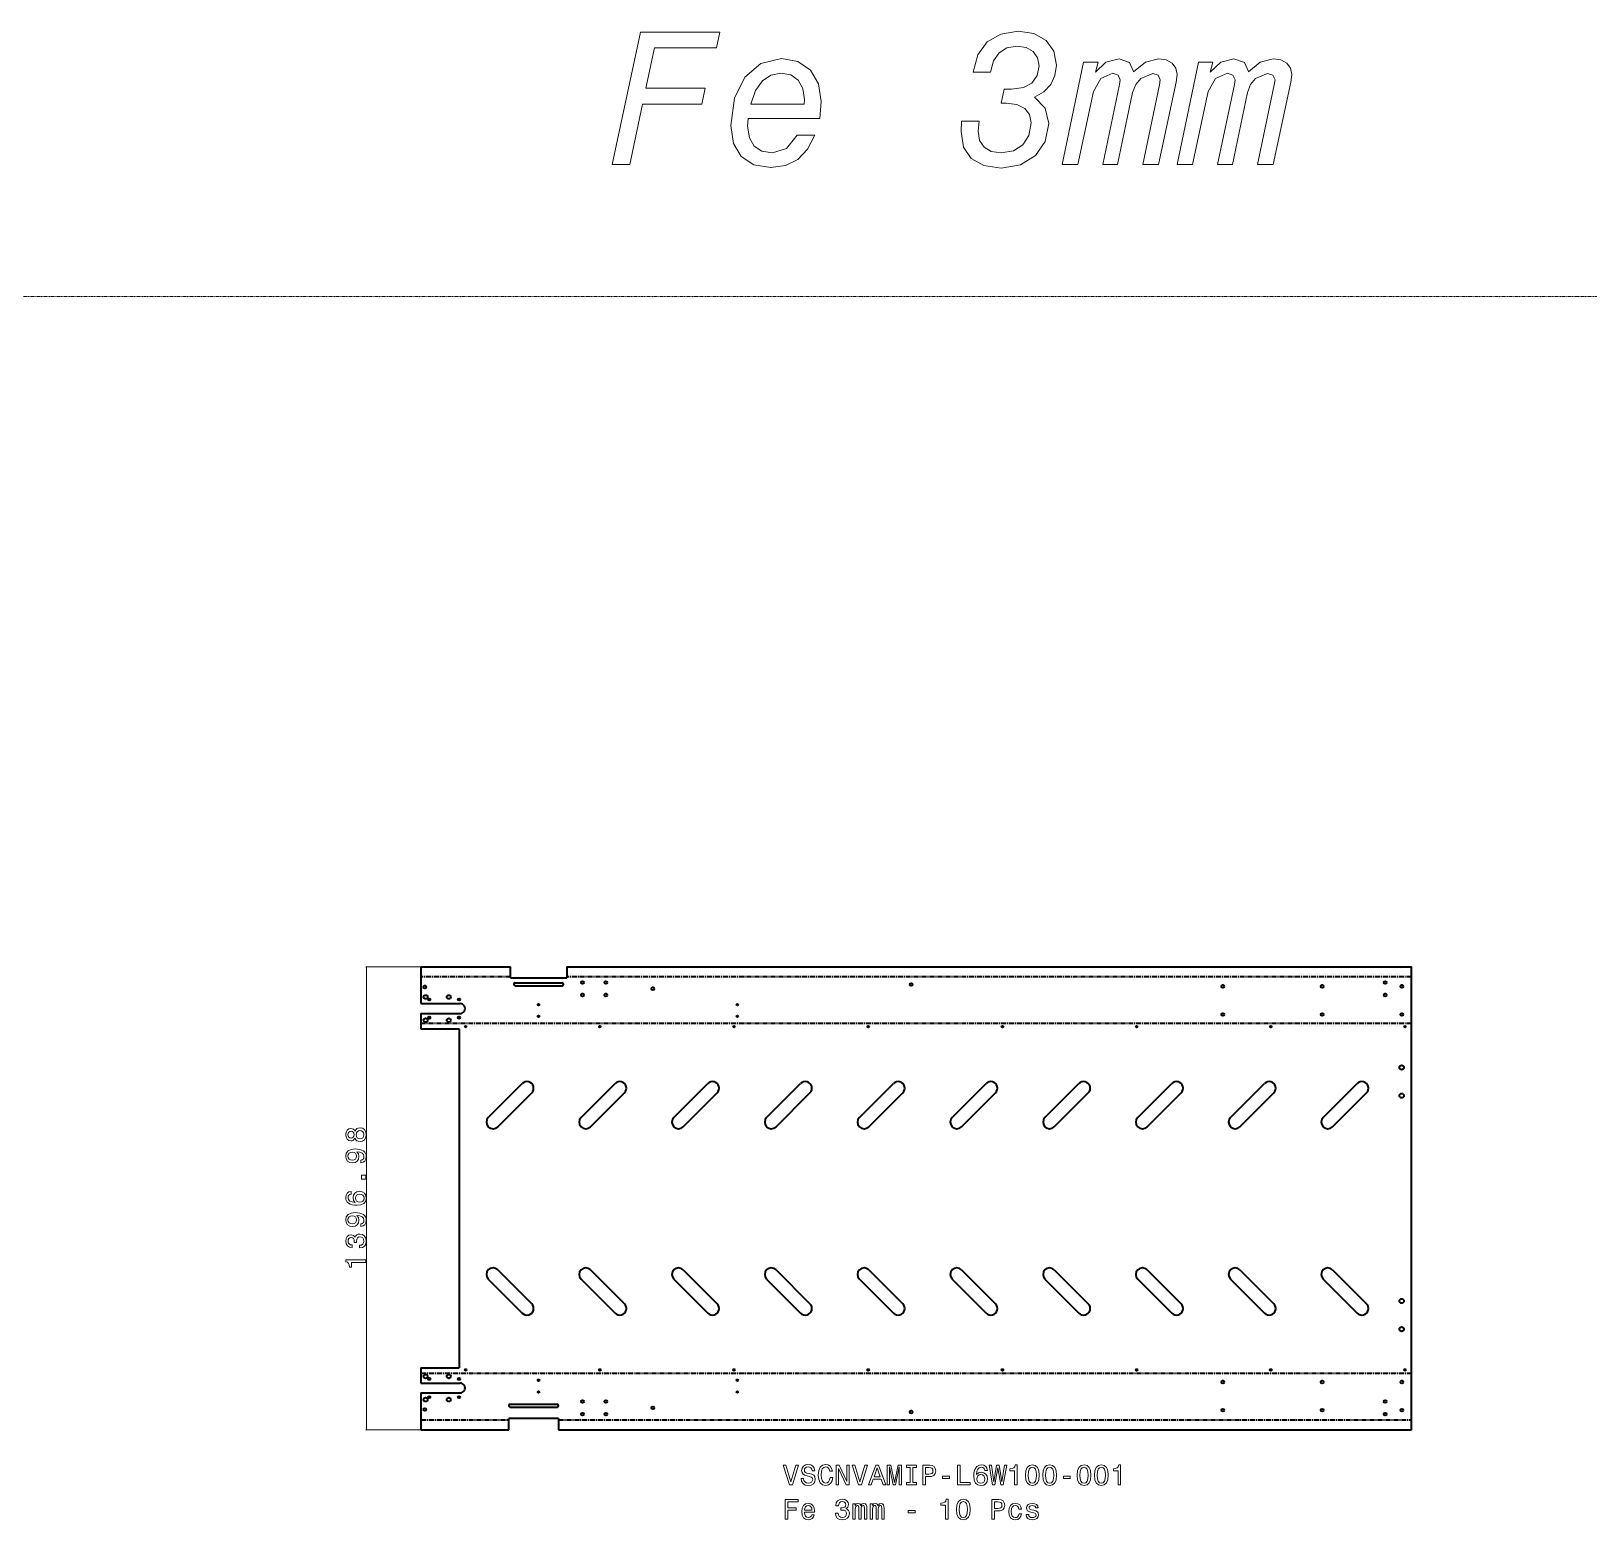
# Model space of a CAD drawing. Extents: x 5682 to 24487, y -4343 to 4272.
# Drawn here: x 10383 to 15085, y -392 to 4102 of the extents above; entities that cross this region are included whole.
import ezdxf

# ---------------------------------------------------------------- set-up
doc = ezdxf.new("R2010")
doc.units = 0
doc.linetypes.add('AXES', pattern=[24, 15, -3, 3, -3])
doc.linetypes.add('PHANTOM', pattern=[20, 10, -2, 2, -2, 2, -2])

msp = doc.modelspace()

# ---------------------------------------------------------------- linework, layer by layer
at = {"color": 7, "linetype": 'PHANTOM', "lineweight": 13}
msp.add_line((5681.879395, 3301.330566), (24487.339844, 3301.330566), dxfattribs=at)
at = {"color": 7, "lineweight": 13}
for p, q in [((11557.738281, 1277.328003), (11392.979492, 1277.328003)), ((11394.979492, -119.652466), (11394.979492, 1277.328003)), ((11557.738281, -119.652466), (11392.979492, -119.652466))]:
    msp.add_line(p, q, dxfattribs=at)
at = {"color": 7, "lineweight": 35}
for p, q in [((11559.738281, 1277.328003), (11829.738281, 1277.328003)), ((11559.738281, 1277.328003), (11559.738281, 1166.582886)), ((11829.738281, 1244.082886), (11829.738281, 1277.328003)), ((11999.738281, 1277.328003), (14549.738281, 1277.328003)), ((11999.738281, 1277.328003), (11999.738281, 1244.082886)), ((14549.738281, -119.652466), (14549.738281, 1277.328003)), ((11829.738281, 1244.082886), (11999.738281, 1244.082886)), ((11843.988281, 1229.082886), (11985.488281, 1229.082886)), ((11843.988281, 1220.582886), (11985.488281, 1220.582886)), ((11559.738281, 1166.582886), (11677.738281, 1166.582886)), ((11559.738281, 1136.582886), (11677.738281, 1136.582886)), ((11559.738281, 1136.582886), (11559.738281, 1090.837769)), ((11559.738281, 1090.837769), (11674.738281, 1090.837769)), ((11674.738281, 1090.837769), (11674.738281, 66.837799)), ((11763.06543, 822.979919), (11865.595703, 925.510437)), ((11791.349609, 794.695679), (11893.880859, 897.226135)), ((12043.06543, 822.979919), (12145.595703, 925.510437)), ((12071.349609, 794.695679), (12173.880859, 897.226135)), ((12323.06543, 822.979919), (12425.595703, 925.510437)), ((12351.349609, 794.695679), (12453.880859, 897.226135)), ((12603.06543, 822.979919), (12705.595703, 925.510437)), ((12631.349609, 794.695679), (12733.880859, 897.226135)), ((12883.06543, 822.979919), (12985.595703, 925.510437)), ((12911.349609, 794.695679), (13013.880859, 897.226135)), ((13163.06543, 822.979919), (13265.595703, 925.510437)), ((13191.349609, 794.695679), (13293.880859, 897.226135)), ((13443.06543, 822.979919), (13545.595703, 925.510437)), ((13471.349609, 794.695679), (13573.880859, 897.226135)), ((13723.06543, 822.979919), (13825.595703, 925.510437)), ((13751.349609, 794.695679), (13853.880859, 897.226135)), ((14003.06543, 822.979919), (14105.595703, 925.510437)), ((14031.349609, 794.695679), (14133.880859, 897.226135)), ((14283.06543, 822.979919), (14385.595703, 925.510437)), ((14311.349609, 794.695679), (14413.880859, 897.226135)), ((11763.06543, 334.695648), (11865.595703, 232.165161)), ((11791.349609, 362.979919), (11893.880859, 260.449432)), ((12043.06543, 334.695648), (12145.595703, 232.165161)), ((12071.349609, 362.979919), (12173.880859, 260.449432)), ((12323.06543, 334.695648), (12425.595703, 232.165161)), ((12351.349609, 362.979919), (12453.880859, 260.449432)), ((12603.06543, 334.695648), (12705.595703, 232.165161)), ((12631.349609, 362.979919), (12733.880859, 260.449432)), ((12883.06543, 334.695648), (12985.595703, 232.165161)), ((12911.349609, 362.979919), (13013.880859, 260.449432)), ((13163.06543, 334.695648), (13265.595703, 232.165161)), ((13191.349609, 362.979919), (13293.880859, 260.449432)), ((13443.06543, 334.695648), (13545.595703, 232.165161)), ((13471.349609, 362.979919), (13573.880859, 260.449432)), ((13723.06543, 334.695648), (13825.595703, 232.165161)), ((13751.349609, 362.979919), (13853.880859, 260.449432)), ((14003.06543, 334.695648), (14105.595703, 232.165161)), ((14031.349609, 362.979919), (14133.880859, 260.449432)), ((14283.06543, 334.695648), (14385.595703, 232.165161)), ((14311.349609, 362.979919), (14413.880859, 260.449432)), ((11559.738281, 66.837799), (11674.738281, 66.837799)), ((11559.738281, 66.837799), (11559.738281, 21.092667)), ((11559.738281, 21.092667), (11677.738281, 21.092667)), ((11559.738281, -8.907333), (11677.738281, -8.907333)), ((11559.738281, -8.907333), (11559.738281, -119.652466)), ((11828.988281, -42.907337), (11970.488281, -42.907337)), ((11824.738281, -119.652466), (11824.738281, -86.407333)), ((11974.738281, -86.407333), (11824.738281, -86.407333)), ((11828.988281, -51.407337), (11970.488281, -51.407337)), ((11974.738281, -86.407333), (11974.738281, -119.652466)), ((11559.738281, -119.652466), (11824.738281, -119.652466)), ((11974.738281, -119.652466), (14549.738281, -119.652466))]:
    msp.add_line(p, q, dxfattribs=at)
at = {"color": 1, "linetype": 'AXES', "lineweight": 35}
for p, q in [((11829.738281, 1247.205444), (11559.738281, 1247.205444)), ((14549.738281, 1247.205444), (11999.738281, 1247.205444)), ((14549.738281, 1106.960327), (11559.738281, 1106.960327)), ((11559.738281, 50.715225), (14549.738281, 50.715225)), ((11559.738281, -89.5299), (11824.738281, -89.5299)), ((11974.738281, -89.5299), (14549.738281, -89.5299))]:
    msp.add_line(p, q, dxfattribs=at)
at = {"color": 7, "lineweight": 13}
for points in [[(12137.033203, 3700.149902), (12189.982422, 3700.149902), (12228.543945, 3882.020508), (12407.537109, 3882.020508), (12417.896484, 3930.365723), (12238.90332, 3930.365723), (12264.802734, 4051.804688), (12451.853516, 4051.804688), (12462.212891, 4099.574219), (12222.212891, 4099.574219)], [(13191.421875, 3830.797363), (13189.695313, 3799.142822), (13197.176758, 3752.523926), (13220.774414, 3717.991699), (13258.759766, 3696.696777), (13311.133789, 3688.63916), (13369.263672, 3698.998779), (13414.730469, 3726.624756), (13444.083008, 3769.2146), (13455.018555, 3823.31543), (13444.083008, 3869.934082), (13411.853516, 3903.31543), (13440.054688, 3919.43042), (13460.774414, 3941.301025), (13472.860352, 3968.351318), (13477.464844, 4000.006104), (13469.407227, 4042.020508), (13446.385742, 4074.250732), (13409.550781, 4094.969971), (13361.78125, 4102.452148), (13309.982422, 4093.818848), (13269.119141, 4070.221924), (13240.917969, 4031.085205), (13226.529297, 3978.135498), (13278.90332, 3978.135498), (13288.112305, 4012.667969), (13304.802734, 4037.416016), (13328.400391, 4052.380127), (13359.479492, 4057.560059), (13386.529297, 4052.955566), (13407.249023, 4040.869385), (13420.486328, 4021.876465), (13425.09082, 3997.703857), (13419.334961, 3968.351318), (13403.795898, 3945.905273), (13377.896484, 3932.092285), (13342.212891, 3927.488037), (13319.766602, 3927.488037), (13310.558594, 3884.898193), (13325.522461, 3885.473633), (13357.751953, 3881.444824), (13381.924805, 3869.358643), (13396.313477, 3850.941162), (13401.493164, 3825.617432), (13394.586914, 3787.631836), (13376.745117, 3759.43042), (13347.96875, 3741.013184), (13311.133789, 3734.682373), (13281.206055, 3738.710938), (13259.334961, 3751.948486), (13245.522461, 3772.092285), (13241.493164, 3800.293701), (13244.371094, 3830.797363)], [(12547.392578, 3838.279297), (12763.795898, 3838.279297), (12767.824219, 3890.077881), (12759.191406, 3943.603027), (12735.018555, 3984.466553), (12697.033203, 4010.365723), (12647.537109, 4019.574463), (12585.378906, 4004.610352), (12537.033203, 3963.74707), (12505.954102, 3899.862061), (12495.018555, 3817.560059), (12503.076172, 3763.459229), (12526.673828, 3723.74707), (12564.083008, 3698.998779), (12615.306641, 3690.365723), (12659.623047, 3697.272217), (12697.033203, 3715.114014), (12726.385742, 3746.193115), (12748.255859, 3788.782959), (12694.730469, 3788.782959), (12662.500977, 3747.919678), (12620.486328, 3734.682373), (12588.832031, 3739.862061), (12565.810547, 3755.401611), (12550.845703, 3780.725342), (12545.666016, 3815.257813)], [(13559.766602, 4009.2146), (13495.306641, 3700.149902), (13541.924805, 3700.149902), (13589.119141, 3920.006104), (13611.56543, 3959.142822), (13647.824219, 3975.257813), (13663.939453, 3969.502441), (13670.270508, 3955.114014), (13668.543945, 3941.876465), (13617.320313, 3700.149902), (13662.212891, 3700.149902), (13707.680664, 3917.128418), (13716.888672, 3941.876465), (13732.428711, 3959.718262), (13768.6875, 3974.682373), (13784.802734, 3969.502441), (13791.133789, 3955.689453), (13788.832031, 3940.725342), (13738.18457, 3700.149902), (13785.378906, 3700.149902), (13838.90332, 3948.782959), (13841.78125, 3971.804688), (13837.75293, 3990.797363), (13826.817383, 4005.761475), (13808.975586, 4015.545654), (13785.378906, 4018.998779), (13746.242188, 4008.63916), (13710.558594, 3979.286621), (13710.558594, 3980.437744), (13698.47168, 4008.063477), (13666.817383, 4018.42334), (13627.105469, 4008.63916), (13595.450195, 3978.710938), (13603.507813, 4009.2146)], [(13906.242188, 4009.2146), (13841.78125, 3700.149902), (13888.400391, 3700.149902), (13935.59375, 3920.006104), (13958.040039, 3959.142822), (13994.298828, 3975.257813), (14010.414063, 3969.502441), (14016.745117, 3955.114014), (14015.018555, 3941.876465), (13963.795898, 3700.149902), (14008.6875, 3700.149902), (14054.155273, 3917.128418), (14063.364258, 3941.876465), (14078.90332, 3959.718262), (14115.162109, 3974.682373), (14131.277344, 3969.502441), (14137.608398, 3955.689453), (14135.306641, 3940.725342), (14084.65918, 3700.149902), (14131.853516, 3700.149902), (14185.378906, 3948.782959), (14188.255859, 3971.804688), (14184.227539, 3990.797363), (14173.291992, 4005.761475), (14155.450195, 4015.545654), (14131.853516, 4018.998779), (14092.716797, 4008.63916), (14057.033203, 3979.286621), (14057.033203, 3980.437744), (14044.947266, 4008.063477), (14013.291992, 4018.42334), (13973.580078, 4008.63916), (13941.924805, 3978.710938), (13949.982422, 4009.2146)], [(12554.875, 3882.020508), (12569.838867, 3922.883789), (12590.558594, 3952.236328), (12615.881836, 3969.502441), (12646.385742, 3975.833496), (12675.738281, 3970.077881), (12698.18457, 3954.53833), (12711.99707, 3929.2146), (12717.176758, 3895.833252), (12716.601563, 3882.020508)], [(11360.645508, 760.255859), (11363.066406, 755.846619), (11366.438477, 752.820679), (11370.674805, 750.91864), (11375.775391, 750.313477), (11383.469727, 751.696777), (11389.435547, 755.673706), (11393.239258, 762.157837), (11394.708984, 770.976318), (11393.239258, 779.708313), (11389.435547, 786.192444), (11383.469727, 790.169373), (11375.775391, 791.639099), (11370.674805, 790.94751), (11366.438477, 789.131897), (11363.066406, 786.019531), (11360.645508, 781.696777), (11358.570313, 785.154968), (11355.717773, 787.575745), (11352.259766, 789.045471), (11348.023438, 789.564209), (11341.884766, 788.180908), (11336.957031, 784.549805), (11333.757813, 778.670837), (11332.547852, 770.976318), (11333.757813, 763.195313), (11336.957031, 757.316345), (11341.884766, 753.598755), (11348.023438, 752.301941), (11352.259766, 752.734253), (11355.717773, 754.203979)], [(11348.714844, 760.515198), (11344.911133, 761.206848), (11341.97168, 763.281799), (11340.155273, 766.567078), (11339.463867, 770.976318), (11340.155273, 775.299072), (11341.97168, 778.584351), (11344.911133, 780.659302), (11348.714844, 781.437378), (11352.605469, 780.659302), (11355.630859, 778.584351), (11357.619141, 775.299072), (11358.224609, 770.976318), (11357.533203, 766.567078), (11355.630859, 763.281799), (11352.605469, 761.206848)], [(11375.602539, 758.613159), (11371.020508, 759.391296), (11367.561523, 761.898499), (11365.314453, 765.789001), (11364.536133, 770.976318), (11365.314453, 776.077148), (11367.561523, 779.967651), (11371.020508, 782.474854), (11375.602539, 783.339417), (11380.530273, 782.474854), (11384.248047, 779.967651), (11386.668945, 776.077148), (11387.446289, 770.976318), (11386.668945, 765.789001), (11384.248047, 761.898499), (11380.530273, 759.391296)], [(11378.109375, 686.180908), (11384.939453, 687.477722), (11390.212891, 691.195313), (11393.499023, 697.07428), (11394.708984, 704.855225), (11394.103516, 709.956116), (11392.547852, 714.538208), (11389.867188, 718.428711), (11386.063477, 721.71405), (11381.308594, 724.307678), (11375.429688, 726.209717), (11368.685547, 727.333618), (11360.905273, 727.765869), (11348.714844, 726.296143), (11339.80957, 722.059814), (11334.449219, 715.316345), (11332.547852, 706.065613), (11334.103516, 697.592957), (11338.253906, 691.195313), (11344.651367, 687.04541), (11352.691406, 685.66217), (11360.991211, 687.04541), (11367.302734, 691.108826), (11371.279297, 697.160706), (11372.576172, 704.855225), (11370.933594, 712.982056), (11365.918945, 719.120361), (11375.515625, 717.737061), (11382.345703, 714.97052), (11386.40918, 710.734192), (11387.706055, 704.941711), (11387.100586, 700.445984), (11385.199219, 697.160706), (11382.172852, 694.999329), (11378.109375, 694.134766)], [(11352.605469, 694.04834), (11347.245117, 694.912842), (11343.008789, 697.333618), (11340.328125, 701.137634), (11339.37793, 706.065613), (11340.328125, 711.166443), (11343.008789, 715.056946), (11347.158203, 717.477722), (11352.518555, 718.428711), (11357.96582, 717.477722), (11362.029297, 715.056946), (11364.536133, 711.080017), (11365.400391, 705.806213), (11364.536133, 701.051208), (11362.029297, 697.333618), (11358.051758, 694.912842)], [(11392.979492, 636.918579), (11392.979492, 648.849426), (11380.097656, 648.849426), (11380.097656, 636.918579)], [(11349.147461, 599.587158), (11342.144531, 597.944519), (11336.957031, 594.140442), (11333.671875, 588.261475), (11332.547852, 580.653442), (11333.152344, 575.552551), (11334.794922, 571.143372), (11337.475586, 567.252869), (11341.279297, 563.967529), (11346.03418, 561.373901), (11351.827148, 559.471863), (11358.657227, 558.261536), (11366.351563, 557.91571), (11378.62793, 559.29895), (11387.533203, 563.535278), (11392.893555, 570.365234), (11394.708984, 579.702454), (11393.152344, 588.088623), (11389.089844, 594.486267), (11382.691406, 598.636169), (11374.564453, 600.105896), (11366.351563, 598.636169), (11360.040039, 594.65918), (11356.063477, 588.520874), (11354.679688, 580.912781), (11356.40918, 572.699524), (11361.336914, 566.561218), (11351.827148, 567.858032), (11344.99707, 570.624634), (11340.933594, 574.860901), (11339.550781, 580.739868), (11340.242188, 585.062683), (11342.057617, 588.347961), (11345.083984, 590.509338), (11349.147461, 591.63324)], [(11374.651367, 591.719727), (11380.097656, 590.768738), (11384.248047, 588.347961), (11387.014648, 584.457458), (11387.878906, 579.615967), (11387.014648, 574.515137), (11384.333984, 570.624634), (11380.18457, 568.117432), (11374.738281, 567.339294), (11369.37793, 568.203857), (11365.314453, 570.624634), (11362.720703, 574.601563), (11361.769531, 579.961792), (11362.720703, 584.630371), (11365.227539, 588.347961), (11369.291016, 590.768738)], [(11378.109375, 494.04248), (11384.939453, 495.339294), (11390.212891, 499.056885), (11393.499023, 504.935852), (11394.708984, 512.716797), (11394.103516, 517.817688), (11392.547852, 522.39978), (11389.867188, 526.290283), (11386.063477, 529.575623), (11381.308594, 532.16925), (11375.429688, 534.071289), (11368.685547, 535.19519), (11360.905273, 535.627441), (11348.714844, 534.157715), (11339.80957, 529.921387), (11334.449219, 523.177917), (11332.547852, 513.927185), (11334.103516, 505.454529), (11338.253906, 499.056885), (11344.651367, 494.906982), (11352.691406, 493.523743), (11360.991211, 494.906982), (11367.302734, 498.970398), (11371.279297, 505.022278), (11372.576172, 512.716797), (11370.933594, 520.843628), (11365.918945, 526.981934), (11375.515625, 525.598633), (11382.345703, 522.832092), (11386.40918, 518.595764), (11387.706055, 512.803284), (11387.100586, 508.307556), (11385.199219, 505.022278), (11382.172852, 502.860901), (11378.109375, 501.996338)], [(11352.605469, 501.909912), (11347.245117, 502.774414), (11343.008789, 505.19519), (11340.328125, 508.999207), (11339.37793, 513.927185), (11340.328125, 519.028015), (11343.008789, 522.918518), (11347.158203, 525.339294), (11352.518555, 526.290283), (11357.96582, 525.339294), (11362.029297, 522.918518), (11364.536133, 518.941589), (11365.400391, 513.667786), (11364.536133, 508.912781), (11362.029297, 505.19519), (11358.051758, 502.774414)], [(11374.132813, 428.958862), (11374.738281, 428.958862), (11383.037109, 430.342102), (11389.262695, 434.405518), (11393.239258, 440.803223), (11394.708984, 449.275818), (11393.239258, 458.267212), (11389.435547, 465.010742), (11383.383789, 469.333496), (11375.602539, 470.889709), (11370.501953, 470.198059), (11366.351563, 468.296021), (11363.152344, 465.183655), (11360.818359, 461.033752), (11356.150391, 466.653381), (11348.714844, 468.641846), (11341.97168, 467.345032), (11336.870117, 463.627441), (11333.671875, 457.575562), (11332.547852, 449.275818), (11333.930664, 441.494873), (11337.735352, 435.52948), (11343.787109, 431.638977), (11351.827148, 430.342102), (11352.432617, 430.342102), (11352.432617, 438.036682), (11346.899414, 438.728271), (11342.921875, 440.976135), (11340.501953, 444.607239), (11339.636719, 449.70813), (11340.328125, 454.203796), (11342.144531, 457.489075), (11345.083984, 459.4776), (11349.060547, 460.255676), (11353.296875, 459.4776), (11356.150391, 457.402649), (11357.878906, 453.771545), (11358.397461, 448.843567), (11358.311523, 445.471802), (11365.141602, 445.471802), (11364.96875, 449.70813), (11365.746094, 455.154785), (11367.821289, 459.218201), (11371.193359, 461.638977), (11375.602539, 462.50354), (11380.617188, 461.55249), (11384.333984, 459.045288), (11386.668945, 455.068359), (11387.446289, 449.794556), (11386.582031, 444.3479), (11383.988281, 440.370972), (11379.838867, 437.86377), (11374.132813, 436.91272)], [(11392.979492, 385.14325), (11392.979492, 393.010681), (11332.547852, 393.010681), (11332.547852, 387.131714), (11337.821289, 385.575531), (11341.366211, 382.463135), (11343.441406, 377.708099), (11344.132813, 371.137482), (11350.270508, 371.137482), (11350.270508, 385.14325)], [(12691.40918, -226.433075), (12676.366211, -277.528168), (12660.890625, -226.433075), (12652.676758, -226.433075), (12672.042969, -286.519531), (12680.688477, -286.519531), (12699.62207, -226.433075)], [(12714.751953, -266.721252), (12706.884766, -266.721252), (12708.613281, -275.885529), (12712.936523, -282.629028), (12719.59375, -286.692444), (12728.584961, -288.16217), (12737.490234, -286.7789), (12744.146484, -282.974854), (12748.382813, -277.00946), (12749.939453, -269.141998), (12748.642578, -262.052673), (12745.011719, -257.470551), (12739.132813, -254.444611), (12731.264648, -252.196762), (12724.521484, -250.554108), (12720.112305, -248.6521), (12717.605469, -245.885529), (12716.827148, -241.562759), (12717.605469, -237.672272), (12719.852539, -234.732788), (12723.311523, -232.744324), (12728.066406, -232.052673), (12732.907227, -232.917221), (12736.711914, -235.251526), (12739.21875, -239.142014), (12740.429688, -244.415787), (12748.296875, -244.415787), (12748.296875, -244.242874), (12746.913086, -236.116074), (12742.849609, -230.064209), (12736.452148, -226.260162), (12727.806641, -224.963333), (12720.025391, -226.260162), (12713.973633, -229.891296), (12710.083008, -235.510895), (12708.700195, -242.773132), (12709.824219, -249.257278), (12713.109375, -253.666504), (12718.296875, -256.605988), (12725.385742, -258.853821), (12732.388672, -260.842285), (12737.663086, -262.744324), (12740.861328, -265.510895), (12741.985352, -270.006561), (12740.948242, -274.588684), (12738.267578, -278.046906), (12734.204102, -280.208282), (12728.930664, -280.899933), (12723.051758, -279.948914), (12718.555664, -277.182343), (12715.703125, -272.686676)], [(12794.463867, -264.21405), (12792.734375, -271.476318), (12789.881836, -276.663635), (12785.904297, -279.862457), (12781.236328, -280.899933), (12775.616211, -279.34375), (12771.207031, -274.67514), (12768.267578, -267.067078), (12767.316406, -256.519531), (12768.267578, -246.058441), (12771.121094, -238.363907), (12775.530273, -233.695328), (12781.236328, -232.052673), (12785.385742, -232.917221), (12788.930664, -235.337982), (12791.697266, -239.22847), (12793.599609, -244.588699), (12801.8125, -244.588699), (12799.21875, -236.375443), (12794.723633, -230.150665), (12788.584961, -226.260162), (12781.236328, -224.876877), (12772.072266, -227.038269), (12765.069336, -233.090134), (12760.573242, -243.032501), (12759.017578, -256.519531), (12760.573242, -270.006561), (12765.069336, -279.948914), (12772.072266, -286.08725), (12781.236328, -288.16217), (12789.276367, -286.519531), (12795.760742, -281.937408), (12800.342773, -274.415771), (12802.763672, -264.21405)], [(12812.791992, -286.519531), (12819.967773, -286.519531), (12819.967773, -237.326447), (12842.964844, -286.519531), (12852.21582, -286.519531), (12852.21582, -226.519531), (12844.954102, -226.519531), (12844.954102, -275.712616), (12822.21582, -226.519531), (12812.791992, -226.519531)], [(12899.59375, -226.433075), (12884.549805, -277.528168), (12869.075195, -226.433075), (12860.861328, -226.433075), (12880.227539, -286.519531), (12888.873047, -286.519531), (12907.806641, -226.433075)], [(12910.313477, -286.519531), (12918.267578, -286.519531), (12924.579102, -268.882629), (12948.527344, -268.882629), (12954.838867, -286.519531), (12962.964844, -286.519531), (12941.005859, -226.433075), (12932.1875, -226.433075)], [(12967.02832, -286.519531), (12973.685547, -286.519531), (12973.685547, -232.052673), (12984.924805, -286.519531), (12992.360352, -286.519531), (13003.512695, -232.052673), (13003.512695, -286.519531), (13010.255859, -286.519531), (13010.255859, -226.519531), (12999.708984, -226.519531), (12988.642578, -279.430206), (12977.663086, -226.519531), (12967.02832, -226.519531)], [(13036.711914, -279.257294), (13025.645508, -279.257294), (13025.645508, -286.519531), (13055.731445, -286.519531), (13055.731445, -279.257294), (13044.666016, -279.257294), (13044.666016, -233.781784), (13055.731445, -233.781784), (13055.731445, -226.519531), (13025.645508, -226.519531), (13025.645508, -233.781784), (13036.711914, -233.781784)], [(13074.492188, -286.519531), (13082.446289, -286.519531), (13082.446289, -261.18811), (13091.264648, -261.18811), (13100.169922, -260.755829), (13107.258789, -257.729919), (13111.841797, -251.850952), (13113.397461, -243.810593), (13112.1875, -236.375443), (13108.728516, -230.928757), (13103.022461, -227.643448), (13095.242188, -226.519531), (13074.492188, -226.519531)], [(13093.080078, -233.86824), (13098.267578, -234.386963), (13102.072266, -236.029617), (13104.319336, -239.055557), (13105.097656, -243.810593), (13104.233398, -248.825012), (13101.899414, -251.850952), (13097.921875, -253.407135), (13092.475586, -253.839417), (13082.446289, -253.839417), (13082.446289, -233.86824)], [(13179.276367, -286.519531), (13217.835938, -286.519531), (13217.835938, -279.257294), (13187.230469, -279.257294), (13187.230469, -226.519531), (13179.276367, -226.519531)], [(13269.62207, -242.686676), (13267.979492, -235.683792), (13264.175781, -230.496475), (13258.296875, -227.211182), (13250.688477, -226.08725), (13245.587891, -226.692444), (13241.178711, -228.335098), (13237.288086, -231.015213), (13234.00293, -234.819244), (13231.40918, -239.57428), (13229.506836, -245.366791), (13228.296875, -252.196762), (13227.951172, -259.891296), (13229.333984, -272.167938), (13233.570313, -281.072845), (13240.400391, -286.433075), (13249.737305, -288.248627), (13258.124023, -286.692444), (13264.521484, -282.629028), (13268.670898, -276.231354), (13270.140625, -268.104553), (13268.670898, -259.891296), (13264.694336, -253.580048), (13258.555664, -249.603104), (13250.948242, -248.219818), (13242.734375, -249.948929), (13236.59668, -254.876877), (13237.893555, -245.366791), (13240.660156, -238.536819), (13244.896484, -234.473419), (13250.775391, -233.090134), (13255.097656, -233.781784), (13258.382813, -235.597351), (13260.544922, -238.623276), (13261.667969, -242.686676)], [(13284.579102, -286.519531), (13292.1875, -286.519531), (13300.833008, -234.473419), (13309.737305, -286.519531), (13317, -286.519531), (13327.546875, -226.433075), (13320.630859, -226.433075), (13313.195313, -277.528168), (13304.636719, -226.433075), (13297.115234, -226.433075), (13288.728516, -277.528168), (13281.293945, -226.433075), (13274.204102, -226.433075)], [(13351.40918, -286.519531), (13359.276367, -286.519531), (13359.276367, -226.08725), (13353.397461, -226.08725), (13351.84082, -231.361023), (13348.728516, -234.905701), (13343.973633, -236.980621), (13337.40332, -237.672272), (13337.40332, -243.810593), (13351.40918, -243.810593)], [(13384.175781, -257.211182), (13385.472656, -270.784668), (13389.536133, -280.467651), (13396.019531, -286.346619), (13405.011719, -288.248627), (13413.916016, -286.346619), (13420.400391, -280.467651), (13424.376953, -270.784668), (13425.760742, -257.211182), (13424.376953, -243.724152), (13422.734375, -238.363907), (13420.400391, -233.954681), (13413.916016, -228.075729), (13405.011719, -226.08725), (13396.019531, -228.075729), (13389.536133, -234.041138), (13385.472656, -243.724152)], [(13392.475586, -257.211182), (13393.166992, -246.750076), (13395.328125, -239.22847), (13399.21875, -234.819244), (13405.011719, -233.263046), (13410.716797, -234.819244), (13414.607422, -239.22847), (13416.769531, -246.750076), (13417.460938, -257.211182), (13416.769531, -267.758728), (13414.607422, -275.280334), (13410.716797, -279.689575), (13405.011719, -281.159302), (13399.21875, -279.689575), (13395.328125, -275.280334), (13393.166992, -267.758728)], [(13436.22168, -257.211182), (13437.518555, -270.784668), (13441.582031, -280.467651), (13448.066406, -286.346619), (13457.057617, -288.248627), (13465.961914, -286.346619), (13472.446289, -280.467651), (13476.422852, -270.784668), (13477.806641, -257.211182), (13476.422852, -243.724152), (13474.780273, -238.363907), (13472.446289, -233.954681), (13465.961914, -228.075729), (13457.057617, -226.08725), (13448.066406, -228.075729), (13441.582031, -234.041138), (13437.518555, -243.724152)], [(13444.521484, -257.211182), (13445.212891, -246.750076), (13447.374023, -239.22847), (13451.264648, -234.819244), (13457.057617, -233.263046), (13462.763672, -234.819244), (13466.654297, -239.22847), (13468.81543, -246.750076), (13469.506836, -257.211182), (13468.81543, -267.758728), (13466.654297, -275.280334), (13462.763672, -279.689575), (13457.057617, -281.159302), (13451.264648, -279.689575), (13447.374023, -275.280334), (13445.212891, -267.758728)], [(13540.313477, -257.211182), (13541.610352, -270.784668), (13545.673828, -280.467651), (13552.158203, -286.346619), (13561.149414, -288.248627), (13570.054688, -286.346619), (13576.538086, -280.467651), (13580.515625, -270.784668), (13581.898438, -257.211182), (13580.515625, -243.724152), (13578.873047, -238.363907), (13576.538086, -233.954681), (13570.054688, -228.075729), (13561.149414, -226.08725), (13552.158203, -228.075729), (13545.673828, -234.041138), (13541.610352, -243.724152)], [(13548.613281, -257.211182), (13549.304688, -246.750076), (13551.466797, -239.22847), (13555.357422, -234.819244), (13561.149414, -233.263046), (13566.855469, -234.819244), (13570.746094, -239.22847), (13572.907227, -246.750076), (13573.598633, -257.211182), (13572.907227, -267.758728), (13570.746094, -275.280334), (13566.855469, -279.689575), (13561.149414, -281.159302), (13555.357422, -279.689575), (13551.466797, -275.280334), (13549.304688, -267.758728)], [(13592.359375, -257.211182), (13593.65625, -270.784668), (13597.719727, -280.467651), (13604.204102, -286.346619), (13613.195313, -288.248627), (13622.100586, -286.346619), (13628.584961, -280.467651), (13632.561523, -270.784668), (13633.945313, -257.211182), (13632.561523, -243.724152), (13630.918945, -238.363907), (13628.584961, -233.954681), (13622.100586, -228.075729), (13613.195313, -226.08725), (13604.204102, -228.075729), (13597.719727, -234.041138), (13593.65625, -243.724152)], [(13600.65918, -257.211182), (13601.351563, -246.750076), (13603.512695, -239.22847), (13607.40332, -234.819244), (13613.195313, -233.263046), (13618.901367, -234.819244), (13622.791992, -239.22847), (13624.953125, -246.750076), (13625.645508, -257.211182), (13624.953125, -267.758728), (13622.791992, -275.280334), (13618.901367, -279.689575), (13613.195313, -281.159302), (13607.40332, -279.689575), (13603.512695, -275.280334), (13601.351563, -267.758728)], [(13663.685547, -286.519531), (13671.552734, -286.519531), (13671.552734, -226.08725), (13665.673828, -226.08725), (13664.117188, -231.361023), (13661.004883, -234.905701), (13656.25, -236.980621), (13649.679688, -237.672272), (13649.679688, -243.810593), (13663.685547, -243.810593)], [(12927.345703, -261.533936), (12936.59668, -235.078613), (12945.84668, -261.533936)], [(13134.319336, -266.721252), (13155.242188, -266.721252), (13155.242188, -259.891296), (13134.319336, -259.891296)], [(13261.754883, -268.19101), (13260.803711, -273.637695), (13258.382813, -277.787537), (13254.492188, -280.554108), (13249.651367, -281.418671), (13244.549805, -280.554108), (13240.660156, -277.873993), (13238.152344, -273.724152), (13237.374023, -268.277466), (13238.239258, -262.917236), (13240.660156, -258.853821), (13244.636719, -256.260162), (13249.99707, -255.309158), (13254.665039, -256.260162), (13258.382813, -258.767365), (13260.803711, -262.83078)], [(13498.642578, -266.721252), (13519.564453, -266.721252), (13519.564453, -259.891296), (13498.642578, -259.891296)], [(12658.642578, -390.179474), (12666.682617, -390.179474), (12666.682617, -362.60022), (12691.927734, -362.60022), (12691.927734, -355.424438), (12666.682617, -355.424438), (12666.682617, -337.441711), (12697.720703, -337.441711), (12697.720703, -330.179474), (12658.642578, -330.179474)], [(12717.172852, -369.170837), (12747.605469, -369.170837), (12747.691406, -365.62616), (12746.308594, -355.683807), (12742.503906, -348.248627), (12736.452148, -343.75296), (12728.412109, -342.110321), (12720.544922, -343.839417), (12714.492188, -348.680908), (12710.602539, -356.54834), (12709.21875, -366.923004), (12710.515625, -377.557007), (12714.40625, -385.337982), (12720.37207, -390.179474), (12728.152344, -391.822113), (12734.896484, -390.698212), (12740.429688, -387.758728), (12744.492188, -383.090149), (12746.827148, -376.865356), (12739.305664, -376.865356), (12737.749023, -380.323578), (12735.500977, -382.917236), (12729.103516, -384.992157), (12724.175781, -384.041138), (12720.458008, -381.015198), (12718.037109, -376.08725), (12717.172852, -369.430206)], [(12717.172852, -362.773132), (12718.124023, -356.807709), (12720.458008, -352.398499), (12724.00293, -349.718384), (12728.670898, -348.767365), (12733.253906, -349.718384), (12736.797852, -352.398499), (12738.959961, -356.807709), (12739.737305, -362.773132)], [(12810.717773, -371.332214), (12810.717773, -371.937408), (12812.100586, -380.237122), (12816.164063, -386.461884), (12822.561523, -390.438843), (12831.03418, -391.908569), (12840.025391, -390.438843), (12846.769531, -386.634796), (12851.091797, -380.582947), (12852.648438, -372.801941), (12851.957031, -367.70108), (12850.054688, -363.551239), (12846.942383, -360.352386), (12842.791992, -358.018097), (12848.412109, -353.349487), (12850.400391, -345.914337), (12849.103516, -339.170837), (12845.385742, -334.069977), (12839.333984, -330.871124), (12831.03418, -329.747192), (12823.253906, -331.130493), (12817.288086, -334.934509), (12813.397461, -340.986389), (12812.100586, -349.026733), (12812.100586, -349.631927), (12819.794922, -349.631927), (12820.487305, -344.098785), (12822.734375, -340.121826), (12826.366211, -337.70108), (12831.466797, -336.836548), (12835.961914, -337.528168), (12839.248047, -339.34375), (12841.236328, -342.283234), (12842.014648, -346.260162), (12841.236328, -350.49649), (12839.161133, -353.349487), (12835.530273, -355.078613), (12830.602539, -355.597351), (12827.230469, -355.510895), (12827.230469, -362.340851), (12831.466797, -362.167938), (12836.913086, -362.946045), (12840.976563, -365.020966), (12843.397461, -368.392731), (12844.261719, -372.801941), (12843.311523, -377.816376), (12840.803711, -381.533936), (12836.827148, -383.868225), (12831.552734, -384.646332), (12826.106445, -383.781769), (12822.129883, -381.18811), (12819.62207, -377.038269), (12818.670898, -371.332214)], [(12863.62793, -390.179474), (12870.630859, -390.179474), (12870.630859, -359.141998), (12871.063477, -354.473419), (12872.360352, -351.101654), (12874.348633, -349.11319), (12876.942383, -348.335083), (12879.017578, -349.026733), (12880.400391, -350.755859), (12881.091797, -353.695313), (12881.351563, -357.585815), (12881.351563, -390.179474), (12887.921875, -390.179474), (12887.921875, -359.141998), (12888.354492, -354.559875), (12889.651367, -351.18811), (12891.725586, -349.11319), (12894.319336, -348.335083), (12896.394531, -349.026733), (12897.77832, -350.755859), (12898.642578, -357.585815), (12898.642578, -390.179474), (12905.645508, -390.179474), (12905.645508, -358.104553), (12905.212891, -351.447479), (12903.830078, -346.346619), (12901.063477, -343.234222), (12896.567383, -342.110321), (12891.293945, -343.839417), (12887.230469, -348.853821), (12884.03125, -343.925873), (12878.670898, -342.110321), (12873.743164, -343.839417), (12870.371094, -348.680908), (12870.371094, -343.75296), (12863.62793, -343.75296)], [(12915.673828, -390.179474), (12922.676758, -390.179474), (12922.676758, -359.141998), (12923.109375, -354.473419), (12924.40625, -351.101654), (12926.394531, -349.11319), (12928.988281, -348.335083), (12931.063477, -349.026733), (12932.446289, -350.755859), (12933.137695, -353.695313), (12933.397461, -357.585815), (12933.397461, -390.179474), (12939.967773, -390.179474), (12939.967773, -359.141998), (12940.400391, -354.559875), (12941.697266, -351.18811), (12943.772461, -349.11319), (12946.366211, -348.335083), (12948.44043, -349.026733), (12949.824219, -350.755859), (12950.688477, -357.585815), (12950.688477, -390.179474), (12957.691406, -390.179474), (12957.691406, -358.104553), (12957.258789, -351.447479), (12955.875977, -346.346619), (12953.109375, -343.234222), (12948.613281, -342.110321), (12943.339844, -343.839417), (12939.276367, -348.853821), (12936.078125, -343.925873), (12930.717773, -342.110321), (12925.789063, -343.839417), (12922.417969, -348.680908), (12922.417969, -343.75296), (12915.673828, -343.75296)], [(13030.227539, -370.381195), (13051.149414, -370.381195), (13051.149414, -363.551239), (13030.227539, -363.551239)], [(13143.224609, -390.179474), (13151.091797, -390.179474), (13151.091797, -329.747192), (13145.212891, -329.747192), (13143.657227, -335.020966), (13140.544922, -338.565643), (13135.789063, -340.640564), (13129.21875, -341.332214), (13129.21875, -347.470551), (13143.224609, -347.470551)], [(13175.991211, -360.871124), (13177.288086, -374.444611), (13181.351563, -384.127594), (13187.835938, -390.006561), (13196.827148, -391.908569), (13205.731445, -390.006561), (13212.21582, -384.127594), (13216.193359, -374.444611), (13217.576172, -360.871124), (13216.193359, -347.384094), (13214.549805, -342.023865), (13212.21582, -337.614624), (13205.731445, -331.735657), (13196.827148, -329.747192), (13187.835938, -331.735657), (13181.351563, -337.70108), (13177.288086, -347.384094)], [(13184.291016, -360.871124), (13184.982422, -350.410034), (13187.143555, -342.888397), (13191.03418, -338.479187), (13196.827148, -336.922974), (13202.533203, -338.479187), (13206.423828, -342.888397), (13208.584961, -350.410034), (13209.276367, -360.871124), (13208.584961, -371.418671), (13206.423828, -378.940277), (13202.533203, -383.349487), (13196.827148, -384.819244), (13191.03418, -383.349487), (13187.143555, -378.940277), (13184.982422, -371.418671)], [(13282.676758, -390.179474), (13290.630859, -390.179474), (13290.630859, -364.848053), (13299.449219, -364.848053), (13308.354492, -364.415771), (13315.443359, -361.389862), (13320.025391, -355.510895), (13321.582031, -347.470551), (13320.371094, -340.03537), (13316.913086, -334.588684), (13311.207031, -331.303406), (13303.425781, -330.179474), (13282.676758, -330.179474)], [(13301.264648, -337.528168), (13306.452148, -338.046906), (13310.255859, -339.689575), (13312.503906, -342.715485), (13313.282227, -347.470551), (13312.417969, -352.484955), (13310.083008, -355.510895), (13306.106445, -357.067078), (13300.660156, -357.499359), (13290.630859, -357.499359), (13290.630859, -337.528168)], [(13364.636719, -359.141998), (13372.158203, -359.141998), (13370.601563, -352.225586), (13366.884766, -346.7789), (13361.091797, -343.407135), (13353.570313, -342.110321), (13345.270508, -343.839417), (13338.958984, -348.680908), (13334.982422, -356.54834), (13333.599609, -367.095886), (13334.896484, -377.557007), (13338.786133, -385.337982), (13344.924805, -390.179474), (13353.310547, -391.822113), (13360.746094, -390.525299), (13366.539063, -386.894165), (13370.515625, -381.18811), (13372.245117, -373.580048), (13364.982422, -373.580048), (13363.685547, -378.421539), (13361.264648, -382.052673), (13357.806641, -384.300507), (13353.570313, -384.992157), (13348.296875, -383.868225), (13344.492188, -380.410034), (13342.158203, -374.790436), (13341.379883, -366.836548), (13342.158203, -359.055542), (13344.579102, -353.435974), (13348.469727, -349.977753), (13353.570313, -348.767365), (13358.066406, -349.545471), (13361.4375, -351.533936), (13363.685547, -354.819244)], [(13409.852539, -363.118958), (13402.503906, -361.389862), (13397.057617, -359.401367), (13395.242188, -355.337982), (13395.760742, -352.484955), (13397.576172, -350.410034), (13400.515625, -349.11319), (13404.751953, -348.594452), (13408.81543, -349.11319), (13412.013672, -350.669373), (13414.088867, -353.003693), (13414.953125, -356.116089), (13422.388672, -356.116089), (13422.388672, -355.943176), (13421.091797, -350.323578), (13417.546875, -345.914337), (13412.013672, -343.147766), (13404.751953, -342.110321), (13397.40332, -343.147766), (13392.042969, -346.000793), (13388.670898, -350.237122), (13387.633789, -355.597351), (13388.412109, -360.784668), (13390.832031, -364.415771), (13394.80957, -367.00946), (13400.601563, -368.825012), (13409.074219, -370.899933), (13414.261719, -373.06131), (13415.645508, -374.790436), (13416.164063, -377.384094), (13415.385742, -380.582947), (13413.310547, -383.003693), (13409.939453, -384.559875), (13405.443359, -385.078613), (13400.688477, -384.559875), (13397.230469, -382.744324), (13394.895508, -379.80484), (13393.945313, -375.741425), (13386.59668, -375.741425), (13387.806641, -382.657867), (13391.351563, -387.672272), (13396.970703, -390.698212), (13404.751953, -391.822113), (13412.878906, -390.698212), (13418.84375, -387.672272), (13422.475586, -382.83078), (13423.772461, -376.519531), (13422.821289, -371.072845), (13420.140625, -367.355255), (13415.731445, -364.934509)]]:
    msp.add_lwpolyline(points, close=True, dxfattribs=at)
for points in [[(11395.49707, 1275.39624), (11394.979492, 1277.328003), (11394.461914, 1275.39624)], [(11394.461914, -117.720612), (11394.979492, -119.652466), (11395.49707, -117.720612)]]:
    msp.add_lwpolyline(points, dxfattribs=at)
at = {"color": 7, "lineweight": 35}
for centre, radius in [((12047.274414, 1230.48291), 4.25), ((12117.274414, 1230.48291), 4.25), ((13039.738281, 1224.082886), 4.25), ((13979.738281, 1218.583252), 4.25), ((14279.738281, 1218.583252), 4.25), ((14469.738281, 1230.483154), 4.25), ((14519.738281, 1218.582886), 4.25), ((11571.738281, 1216.582886), 4.25), ((11573.738281, 1186.582886), 6), ((11584.738281, 1179.082886), 3.25), ((11643.738281, 1186.582886), 6), ((11674.738281, 1179.082886), 3.25), ((12047.274414, 1192.48291), 4.25), ((12117.274414, 1192.48291), 4.25), ((12259.738281, 1211.582886), 4.25), ((14469.738281, 1192.483154), 4.25), ((11914.738281, 1163.582886), 2.5), ((11914.738281, 1128.082886), 2.5), ((12514.738281, 1163.582886), 2.5), ((12514.738281, 1128.082886), 2.5), ((13979.738281, 1133.583252), 4.25), ((14279.738281, 1133.583252), 4.25), ((14519.738281, 1133.582886), 4.25), ((11573.738281, 1116.582886), 6), ((11584.738281, 1124.082886), 3.25), ((11643.738281, 1116.582886), 6), ((11674.738281, 1124.082886), 3.25), ((11694.738281, 1096.837769), 2.5), ((12099.738281, 1096.837769), 2.5), ((12504.738281, 1096.837769), 2.5), ((12909.738281, 1096.837769), 2.5), ((13314.738281, 1096.837769), 2.5), ((13719.738281, 1096.837769), 2.5), ((14124.738281, 1096.837769), 2.5), ((14529.738281, 1096.837769), 2.5), ((14519.738281, 973.837769), 6.75), ((14519.738281, 888.837769), 6.75), ((14519.738281, 268.837799), 6.75), ((14519.738281, 183.837799), 6.75), ((11573.738281, 41.092667), 6), ((11643.738281, 41.092667), 6), ((11694.738281, 60.837799), 2.5), ((12099.738281, 60.837799), 2.5), ((12504.738281, 60.837799), 2.5), ((12909.738281, 60.837799), 2.5), ((13314.738281, 60.837799), 2.5), ((13719.738281, 60.837799), 2.5), ((14124.738281, 60.837799), 2.5), ((14529.738281, 60.837799), 2.5), ((11584.738281, 33.592667), 3.25), ((11674.738281, 33.592667), 3.25), ((11914.738281, 29.592667), 2.5), ((12514.738281, 29.592667), 2.5), ((13979.738281, 24.092346), 4.25), ((14279.738281, 24.092369), 4.25), ((14519.738281, 24.092667), 4.25), ((11573.738281, -28.907337), 6), ((11584.738281, -21.407333), 3.25), ((11643.738281, -28.907337), 6), ((11674.738281, -21.407333), 3.25), ((11914.738281, -5.907333), 2.5), ((12047.274414, -34.807339), 4.25), ((12117.274414, -34.807339), 4.25), ((12514.738281, -5.907333), 2.5), ((14469.738281, -34.807571), 4.25), ((11571.738281, -58.907337), 4.25), ((12047.274414, -72.807335), 4.25), ((12117.274414, -72.807335), 4.25), ((12259.738281, -53.907337), 4.25), ((13039.738281, -66.407333), 4.25), ((13979.738281, -60.907631), 4.25), ((14279.738281, -60.90765), 4.25), ((14469.738281, -72.807571), 4.25), ((14519.738281, -60.907337), 4.25)]:
    msp.add_circle(centre, radius, dxfattribs=at)
for centre, radius, start, end in [((11843.988281, 1224.832886), 4.25, 90.000003, 269.999997), ((11985.488281, 1224.832886), 4.25, 269.999997, 90.000003), ((11677.738281, 1151.582886), 15, 269.999997, 90.000003), ((11879.738281, 911.368286), 20, 314.999992, 135), ((12159.738281, 911.368286), 20, 314.999992, 135), ((12439.738281, 911.368286), 20, 314.999992, 135), ((12719.738281, 911.368286), 20, 314.999992, 135), ((12999.738281, 911.368286), 20, 314.999992, 135), ((13279.738281, 911.368286), 20, 314.999992, 135), ((13559.738281, 911.368286), 20, 314.999992, 135), ((13839.738281, 911.368286), 20, 314.999992, 135), ((14119.738281, 911.368286), 20, 314.999992, 135), ((14399.738281, 911.368286), 20, 314.999992, 135), ((11777.208008, 808.837769), 20, 135, 314.999992), ((12057.208008, 808.837769), 20, 135, 314.999992), ((12337.208008, 808.837769), 20, 135, 314.999992), ((12617.208008, 808.837769), 20, 135, 314.999992), ((12897.208008, 808.837769), 20, 135, 314.999992), ((13177.208008, 808.837769), 20, 135, 314.999992), ((13457.208008, 808.837769), 20, 135, 314.999992), ((13737.208008, 808.837769), 20, 135, 314.999992), ((14017.208008, 808.837769), 20, 135, 314.999992), ((14297.208008, 808.837769), 20, 135, 314.999992), ((11777.208008, 348.837799), 20, 45.000001, 225), ((12057.208008, 348.837799), 20, 45.000001, 225), ((12337.208008, 348.837799), 20, 45.000001, 225), ((12617.208008, 348.837799), 20, 45.000001, 225), ((12897.208008, 348.837799), 20, 45.000001, 225), ((13177.208008, 348.837799), 20, 45.000001, 225), ((13457.208008, 348.837799), 20, 45.000001, 225), ((13737.208008, 348.837799), 20, 45.000001, 225), ((14017.208008, 348.837799), 20, 45.000001, 225), ((14297.208008, 348.837799), 20, 45.000001, 225), ((11879.738281, 246.307312), 20, 225, 45.000001), ((12159.738281, 246.307312), 20, 225, 45.000001), ((12439.738281, 246.307312), 20, 225, 45.000001), ((12719.738281, 246.307312), 20, 225, 45.000001), ((12999.738281, 246.307312), 20, 225, 45.000001), ((13279.738281, 246.307312), 20, 225, 45.000001), ((13559.738281, 246.307312), 20, 225, 45.000001), ((13839.738281, 246.307312), 20, 225, 45.000001), ((14119.738281, 246.307312), 20, 225, 45.000001), ((14399.738281, 246.307312), 20, 225, 45.000001), ((11677.738281, 6.092667), 15, 269.999997, 90.000003), ((11828.988281, -47.157337), 4.25, 90.000003, 269.999997), ((11970.488281, -47.157337), 4.25, 269.999997, 90.000003)]:
    msp.add_arc(centre, radius, start, end, dxfattribs=at)

doc.saveas('drawing.dxf')
